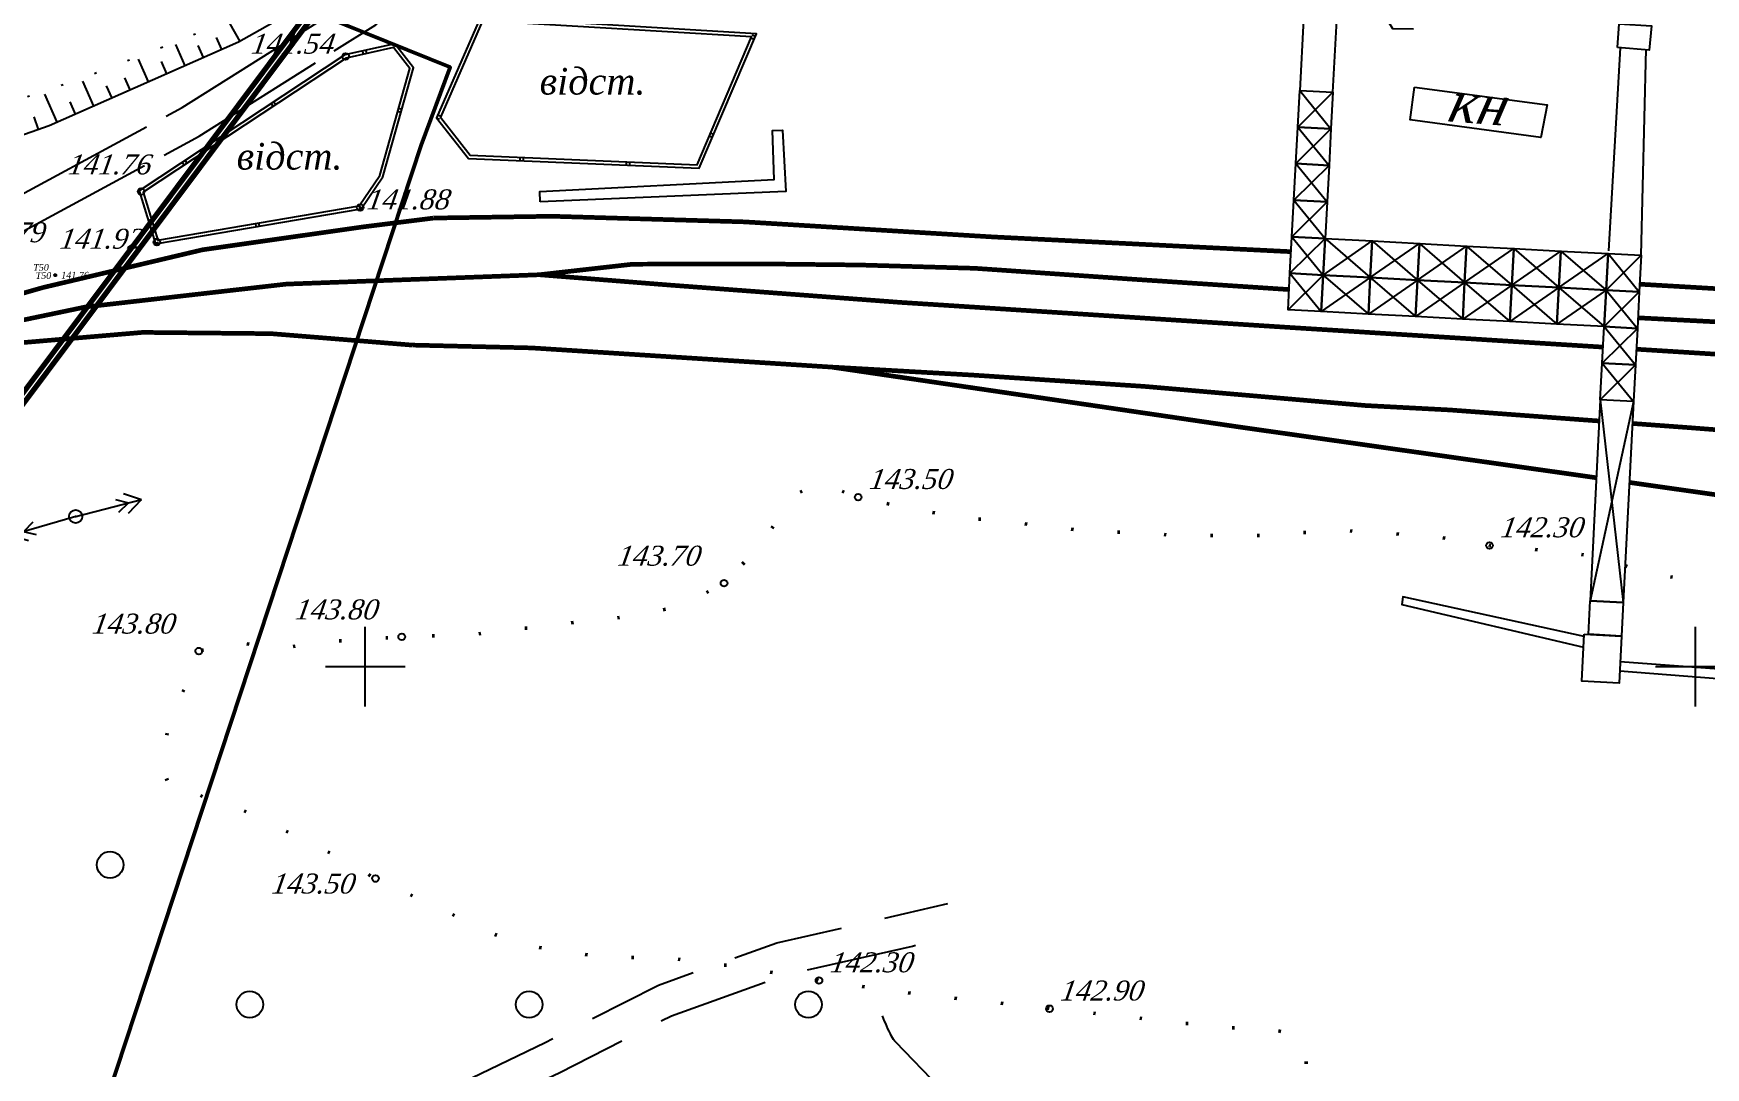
# Model space of a CAD drawing. Header units: millimetres. Extents: x 1400 to 4853, y -623 to 1865.
# Drawn here: x 3005.4 to 3080.8, y 1475.2 to 1521.9 of the extents above; entities that cross this region are included whole.
import ezdxf
from ezdxf.enums import TextEntityAlignment as Align

# ---------------------------------------------------------------- set-up
doc = ezdxf.new("R2010")
doc.units = ezdxf.units.MM
doc.set_wipeout_variables(frame=1)
for name, pattern in [('ADOT', [10, 0, -10]), ('ADOT1', [1.6, 0.1, -1.5]), ('AHIDDEN4', [7, 5, -2]), ('AHIDDEN5', [9, 8, -1])]:
    doc.linetypes.add(name, pattern=pattern)
for name, color, linetype in [('01_Завод', 7, 'Continuous'), ('01_Північ', 7, 'Continuous'), ('02_Горизонт_128', 7, 'Continuous'), ('CONT-MNR', 7, 'Continuous'), ('NOMERA', 7, 'Continuous'), ('авт_дор', 7, 'Continuous'), ('ВЫСОТЫ', 7, 'Continuous'), ('жел_дор', 7, 'Continuous'), ('кресты', 7, 'Continuous'), ('НАДЗЕМКА', 7, 'Continuous'), ('НОМЕРА', 7, 'Continuous'), ('ПИКЕТЫ', 7, 'Continuous'), ('РАСТИТ', 7, 'Continuous'), ('СІТУАЦІЯ', 7, 'Continuous'), ('ТОЧКИ', 7, 'Continuous')]:
    doc.layers.add(name, color=color, linetype=linetype)
doc.styles.add('russ', font='timesi.ttf')
doc.styles.add('universw', font='timesi.ttf', dxfattribs={"oblique": 10})

# ---------------------------------------------------------------- blocks, each defined once
blk = doc.blocks.new('A$C29341465')
at = {"color": 0, "linetype": 'ByBlock', "lineweight": -2}
for p, q in [((0.5, 1.2), (0, 1.2)), ((1.2, 2), (1.2, 2.5)), ((1.2, 0.5), (1.2, 0)), ((2, 1.2), (2.5, 1.2))]:
    blk.add_line(p, q, dxfattribs=at)
blk.add_circle((1.2, 1.2), 0.75, dxfattribs=at)
blk = doc.blocks.new('point_s')
at = {"color": 0, "xscale": 0.2, "yscale": 0.2, "zscale": 0.2}
blk.add_blockref('A$C29341465', (-0.25, -0.25), dxfattribs=at)
at = {"layer": 'NOMERA', "color": 1, "style": 'russ'}
blk.add_attdef('NN', text='', height=1, dxfattribs=at).set_placement((-2.16, 0.35), align=Align.BOTTOM_CENTER)
at = {"layer": 'ВЫСОТЫ', "color": 1, "style": 'russ'}
blk.add_attdef('H_VER', (0.88, -0.52), '', height=1, dxfattribs=at)
at = {"layer": 'ВЫСОТЫ', "color": 0, "style": 'russ'}
blk.add_attdef('H_ZEM', (1.19, -1.98), '', height=1, dxfattribs=at)
at = {"layer": 'НОМЕРА', "color": 1, "linetype": 'Continuous', "style": 'russ'}
blk.add_attdef('NAZV', text='', height=1, dxfattribs=at).set_placement((-0.62, -0.07), align=Align.MIDDLE_RIGHT)
at = {"layer": 'ТОЧКИ', "style": 'russ'}
for tag, p in [('T_ST--T_OR', (-0.02, -4.67)), ('H_ST-I-Z', (-0.02, -7.21)), ('S-G_UG-V_UG-V', (0.02, -9.54))]:
    blk.add_attdef(tag, text='', height=1, dxfattribs=at).set_placement(p, align=Align.CENTER)
blk = doc.blocks.new('108')
at = {"color": 0, "linetype": 'Continuous', "lineweight": 0}
blk.add_wipeout([(0.51, -0.12), (0.52, -0.06), (0.52, -0.01), (0.52, 0.05), (0.51, 0.1), (0.5, 0.15), (0.48, 0.2), (0.45, 0.25), (0.42, 0.3), (0.39, 0.34), (0.35, 0.38), (0.31, 0.42), (0.26, 0.45), (0.22, 0.47), (0.17, 0.49), (0.11, 0.51), (0.06, 0.52), (0.01, 0.52), (-0.05, 0.52), (-0.1, 0.51), (-0.15, 0.5), (-0.21, 0.48), (-0.25, 0.45), (-0.3, 0.42), (-0.34, 0.39), (-0.38, 0.35), (-0.42, 0.31), (-0.45, 0.26), (-0.47, 0.22), (-0.49, 0.17), (-0.51, 0.11), (-0.52, 0.06), (-0.52, 0.01), (-0.52, -0.05), (-0.51, -0.1), (-0.5, -0.15), (-0.48, -0.21), (-0.45, -0.25), (-0.42, -0.3), (-0.39, -0.34), (-0.35, -0.38), (-0.31, -0.42), (-0.27, -0.45), (-0.22, -0.47), (-0.17, -0.49), (-0.12, -0.51), (-0.06, -0.52), (-0.01, -0.52), (0.05, -0.52), (0.1, -0.51), (0.15, -0.5), (0.2, -0.48), (0.25, -0.45), (0.3, -0.42), (0.34, -0.39), (0.38, -0.35), (0.42, -0.31), (0.45, -0.27), (0.47, -0.22), (0.49, -0.17)], dxfattribs=at)
at = {"linetype": 'Continuous'}
h = blk.add_hatch(color=0, dxfattribs=at)
edge = h.paths.add_edge_path()
edge.add_arc((0, 0), 0.0196, 0, 360)
at = {"color": 0, "linetype": 'Continuous'}
for radius in [0.5, 0.0196]:
    blk.add_circle((0, 0), radius, dxfattribs=at)
blk = doc.blocks.new('115_3')
at = {"color": 0, "linetype": 'Continuous'}
for p, q in [((0, 0), (5.1, 0)), ((3.22, 0.49), (4.1, 0)), ((3.22, -0.49), (4.1, 0)), ((3.91, 0.76), (5.1, 0)), ((3.91, -0.76), (5.1, 0))]:
    blk.add_line(p, q, dxfattribs=at)
blk = doc.blocks.new('372')
blk.add_circle((0, 0), 1)
blk = doc.blocks.new('368')
at = {"color": 0, "linetype": 'Continuous'}
blk.add_blockref('372', (0, 0), dxfattribs=at)

msp = doc.modelspace()

# ---------------------------------------------------------------- linework, layer by layer
at = {"color": 7, "linetype": 'Continuous', "lineweight": 50, "flags": 128}
msp.add_lwpolyline([(3111.4729, 1602.8963), (3033.4199, 1556.4964, 0.1581167), (3032.1982, 1555.1057), (3017.5148, 1523.0295), (3024.1913, 1520.3385), (3022.8806, 1516.821), (3008.7078, 1473.7954)], format="xyb", dxfattribs=at)
at = {"layer": '01_Завод', "color": 250, "linetype": 'Continuous', "flags": 128}
for points in [[(3062.8954, 1529.0254), (3062.7241, 1523.2632), (3057.9708, 1523.3755), (3057.9926, 1522.6121), (3062.6835, 1522.5002), (3062.5127, 1519.2837)], [(3064.0106, 1519.2041), (3064.1831, 1522.4519), (3066.5418, 1522.3593), (3066.7018, 1522.0764), (3067.6507, 1522.0692)], [(3076.4524, 1512.0595), (3076.9837, 1521.2126)], [(3077.9204, 1511.856), (3078.1384, 1521.1505)], [(3062.5127, 1519.2837), (3064.0106, 1519.2041), (3063.923, 1517.5565), (3062.4252, 1517.636), (3062.5127, 1519.2837)], [(3064.0106, 1519.2041), (3062.4252, 1517.636)], [(3062.5127, 1519.2837), (3063.923, 1517.5565)], [(3028.2512, 1514.2723), (3028.2355, 1514.7259), (3038.814, 1515.2732), (3038.7358, 1517.4783), (3039.1896, 1517.494), (3039.3304, 1514.7259), (3028.2512, 1514.2723)], [(3062.4252, 1517.636), (3063.923, 1517.5565), (3063.8355, 1515.9088), (3062.3376, 1515.9883), (3062.4252, 1517.636)], [(3063.923, 1517.5565), (3062.3376, 1515.9883)], [(3062.4252, 1517.636), (3063.8355, 1515.9088)], [(3062.3376, 1515.9883), (3063.8355, 1515.9088), (3063.748, 1514.2611), (3062.2501, 1514.3407), (3062.3376, 1515.9883)], [(3063.8355, 1515.9088), (3062.2501, 1514.3407)], [(3062.3376, 1515.9883), (3063.748, 1514.2611)], [(3062.2501, 1514.3407), (3063.748, 1514.2611), (3063.6605, 1512.6134), (3062.1626, 1512.693), (3062.2501, 1514.3407)], [(3063.748, 1514.2611), (3062.1626, 1512.693)], [(3062.2501, 1514.3407), (3063.6605, 1512.6134)], [(3062.1626, 1512.693), (3063.6605, 1512.6134), (3063.573, 1510.9658), (3062.0751, 1511.0453), (3062.1626, 1512.693)], [(3063.6605, 1512.6134), (3062.0751, 1511.0453)], [(3062.1626, 1512.693), (3063.573, 1510.9658)], [(3063.6605, 1512.6134), (3065.7875, 1512.5004), (3065.7, 1510.8528), (3063.573, 1510.9658), (3063.6605, 1512.6134)], [(3063.573, 1510.9658), (3065.7875, 1512.5004)], [(3063.6605, 1512.6134), (3065.7, 1510.8528)], [(3065.7875, 1512.5004), (3067.9145, 1512.3875), (3067.827, 1510.7398), (3065.7, 1510.8528), (3065.7875, 1512.5004)], [(3065.7, 1510.8528), (3067.9145, 1512.3875)], [(3065.7875, 1512.5004), (3067.827, 1510.7398)], [(3067.9145, 1512.3875), (3070.0415, 1512.2745), (3069.954, 1510.6268), (3067.827, 1510.7398), (3067.9145, 1512.3875)], [(3067.9145, 1512.3875), (3069.954, 1510.6268)], [(3067.827, 1510.7398), (3070.0415, 1512.2745)], [(3070.0415, 1512.2745), (3072.1685, 1512.1615), (3072.081, 1510.5138), (3069.954, 1510.6268), (3070.0415, 1512.2745)], [(3069.954, 1510.6268), (3072.1685, 1512.1615)], [(3070.0415, 1512.2745), (3072.081, 1510.5138)], [(3072.1685, 1512.1615), (3074.2955, 1512.0485), (3074.208, 1510.4009), (3072.081, 1510.5138), (3072.1685, 1512.1615)], [(3072.081, 1510.5138), (3074.2955, 1512.0485)], [(3072.1685, 1512.1615), (3074.208, 1510.4009)], [(3074.2955, 1512.0485), (3076.4225, 1511.9356), (3076.335, 1510.2879), (3074.208, 1510.4009), (3074.2955, 1512.0485)], [(3074.208, 1510.4009), (3076.4225, 1511.9356)], [(3074.2955, 1512.0485), (3076.335, 1510.2879)], [(3076.4225, 1511.9356), (3077.9204, 1511.856), (3077.8329, 1510.2083), (3076.335, 1510.2879), (3076.4225, 1511.9356)], [(3077.9204, 1511.856), (3076.335, 1510.2879)], [(3076.4225, 1511.9356), (3077.8329, 1510.2083)], [(3062.0751, 1511.0453), (3063.573, 1510.9658), (3063.4855, 1509.3181), (3061.9876, 1509.3976), (3062.0751, 1511.0453)], [(3063.573, 1510.9658), (3061.9876, 1509.3976)], [(3062.0751, 1511.0453), (3063.4855, 1509.3181)], [(3063.573, 1510.9658), (3065.7, 1510.8528), (3065.6125, 1509.2051), (3063.4855, 1509.3181), (3063.573, 1510.9658)], [(3063.573, 1510.9658), (3065.6125, 1509.2051)], [(3065.7, 1510.8528), (3063.4855, 1509.3181)], [(3065.7, 1510.8528), (3067.827, 1510.7398), (3067.7395, 1509.0921), (3065.6125, 1509.2051), (3065.7, 1510.8528)], [(3067.827, 1510.7398), (3065.6125, 1509.2051)], [(3065.7, 1510.8528), (3067.7395, 1509.0921)], [(3067.827, 1510.7398), (3069.954, 1510.6268), (3069.8665, 1508.9791), (3067.7395, 1509.0921), (3067.827, 1510.7398)], [(3069.954, 1510.6268), (3067.7395, 1509.0921)], [(3067.827, 1510.7398), (3069.8665, 1508.9791)], [(3069.954, 1510.6268), (3072.081, 1510.5138), (3071.9935, 1508.8662), (3069.8665, 1508.9791), (3069.954, 1510.6268)], [(3072.081, 1510.5138), (3069.8665, 1508.9791)], [(3069.954, 1510.6268), (3071.9935, 1508.8662)], [(3072.081, 1510.5138), (3074.208, 1510.4009), (3074.1205, 1508.7532), (3071.9935, 1508.8662), (3072.081, 1510.5138)], [(3074.208, 1510.4009), (3071.9935, 1508.8662)], [(3072.081, 1510.5138), (3074.1205, 1508.7532)], [(3074.208, 1510.4009), (3076.335, 1510.2879), (3076.2475, 1508.6402), (3074.1205, 1508.7532), (3074.208, 1510.4009)], [(3076.335, 1510.2879), (3074.1205, 1508.7532)], [(3074.208, 1510.4009), (3076.2475, 1508.6402)], [(3076.335, 1510.2879), (3077.8329, 1510.2083), (3077.7454, 1508.5606), (3076.2475, 1508.6402), (3076.335, 1510.2879)], [(3077.8329, 1510.2083), (3076.2475, 1508.6402)], [(3076.335, 1510.2879), (3077.7454, 1508.5606)], [(3076.2475, 1508.6402), (3077.7454, 1508.5606), (3077.6578, 1506.913), (3076.1599, 1506.9925), (3076.2475, 1508.6402)], [(3076.2475, 1508.6402), (3077.6578, 1506.913)], [(3077.7454, 1508.5606), (3076.1599, 1506.9925)], [(3076.1599, 1506.9925), (3077.6578, 1506.913), (3077.5703, 1505.2653), (3076.0724, 1505.3448), (3076.1599, 1506.9925)], [(3077.6578, 1506.913), (3076.0724, 1505.3448)], [(3076.1599, 1506.9925), (3077.5703, 1505.2653)], [(3076.0724, 1505.3448), (3075.6138, 1496.2718)], [(3077.5703, 1505.2653), (3077.1117, 1496.1922), (3075.6138, 1496.2718)], [(3077.5703, 1505.2653), (3075.6138, 1496.2718)], [(3076.0724, 1505.3448), (3077.1117, 1496.1922)], [(3075.3471, 1494.6702), (3067.1638, 1496.4537), (3067.1207, 1496.1094), (3075.3222, 1494.1897)], [(3075.6138, 1496.2718), (3077.1117, 1496.1922), (3077.0343, 1494.6852), (3075.5364, 1494.7647), (3075.6138, 1496.2718)], [(3075.3525, 1494.7745), (3077.0343, 1494.6852), (3076.9212, 1492.5592), (3075.2425, 1492.6544), (3075.3525, 1494.7745)], [(3076.9735, 1493.5423), (3094.7957, 1492.2096), (3094.7672, 1491.7064), (3076.9498, 1493.0975)]]:
    msp.add_lwpolyline(points, dxfattribs=at)
msp.add_lwpolyline([(3076.8442, 1521.2224), (3076.9236, 1522.2972), (3078.3817, 1522.2035), (3078.2734, 1521.0998)], close=True, dxfattribs=at)
at = {"layer": '01_Завод', "color": 250, "linetype": 'Continuous'}
msp.add_lwpolyline([(3067.6885, 1519.4361), (3073.6731, 1518.6406), (3073.3909, 1517.1734), (3067.4943, 1517.9565)], close=True, dxfattribs=at)
at = {"layer": '01_Завод', "color": 250, "const_width": 0.21, "flags": 128}
for points in [[(3023.4556, 1513.5356), (3028.7823, 1513.6156), (3033.722, 1513.4717), (3037.4704, 1513.3625), (3048.6868, 1512.6827), (3060.5675, 1512.0949), (3062.1267, 1512.0177)], [(3022.9968, 1510.7853), (3028.2099, 1510.9782), (3032.4308, 1511.4541), (3038.3106, 1511.4667), (3042.6886, 1511.4176), (3047.8593, 1511.2683), (3054.9592, 1510.7781), (3059.2134, 1510.4968), (3062.036, 1510.3102)], [(3028.2099, 1510.9782), (3034.1303, 1510.5092), (3044.4848, 1509.7328), (3052.1165, 1509.2409), (3061.8609, 1508.6129), (3076.1983, 1507.7146)], [(3125.581, 1507.1285), (3119.8254, 1507.5522), (3109.0345, 1508.3269), (3093.344, 1509.5239), (3088.8704, 1509.8652), (3082.2718, 1510.294), (3077.8511, 1510.5523)], [(3077.7795, 1509.0353), (3081.1803, 1508.8607), (3085.707, 1508.6284), (3092.595, 1508.173), (3095.4637, 1507.9834), (3105.8288, 1507.3218), (3109.7396, 1507.0002), (3116.255, 1506.5937), (3120.71, 1506.3157), (3124.3903, 1505.8946), (3125.4833, 1505.8291)], [(3022.4805, 1507.8059), (3027.8646, 1507.6785), (3035.2895, 1507.2042), (3041.3895, 1506.8145), (3047.7909, 1506.452), (3055.5171, 1505.9419), (3065.4856, 1505.0802), (3069.3064, 1504.8793), (3075.0376, 1504.4556), (3076.0238, 1504.3827)], [(3077.6954, 1507.6208), (3081.2756, 1507.3965), (3099.5517, 1506.1309), (3118.5206, 1504.8981), (3125.378, 1504.4272)], [(3075.8945, 1501.8238), (3059.8023, 1504.1106), (3041.3895, 1506.8145)], [(3077.497, 1504.2738), (3080.1628, 1504.0767), (3091.6707, 1503.1803), (3116.4879, 1501.0183), (3124.6898, 1500.3963)], [(3142.8567, 1496.134), (3142.5992, 1496.1508), (3135.7502, 1496.5977), (3112.6762, 1498.0747), (3085.1874, 1500.5032), (3077.3857, 1501.6118)]]:
    msp.add_lwpolyline(points, dxfattribs=at)
at = {"layer": '01_Завод', "color": 250, "linetype": 'AHIDDEN4', "flags": 128}
for points in [[(2999.2909, 1461.8232), (3006.067, 1465.2291), (3018.2417, 1471.4456), (3028.473, 1476.3524), (3033.5832, 1478.946), (3038.9295, 1480.8535), (3044.7034, 1482.167), (3046.6426, 1482.6255)], [(3002.5604, 1461.407), (3006.7912, 1463.9147), (3018.9072, 1470.1012), (3029.1368, 1475.0071), (3034.177, 1477.5652), (3039.3494, 1479.4107), (3045.0423, 1480.7058), (3046.9878, 1481.1657)]]:
    msp.add_lwpolyline(points, dxfattribs=at)
at = {"layer": '01_Завод', "color": 250, "linetype": 'Continuous'}
for centre in [(3042.5988, 1500.9499), (3071.0766, 1498.7707), (3036.5441, 1497.0721), (3022.0059, 1494.6506), (3012.8483, 1494.0096), (3020.8267, 1483.7462), (3040.8291, 1479.1541), (3051.2234, 1477.8818)]:
    msp.add_circle(centre, 0.15, dxfattribs=at)
at = {"layer": '01_Північ', "linetype": 'ADOT', "lineweight": 50, "ltscale": 0.2, "flags": 128}
for points in [[(3011.423, 1488.1694), (3011.1736, 1489.0597), (3011.5656, 1490.9827), (3012.3851, 1492.692), (3012.8483, 1494.0096), (3014.4518, 1494.4013), (3016.5898, 1494.152), (3019.2622, 1494.4725), (3022.0059, 1494.6506), (3025.2485, 1494.7574), (3028.8118, 1495.1848), (3031.9831, 1495.5409), (3034.1211, 1495.9326), (3035.6176, 1496.5736), (3036.5441, 1497.0721), (3038.2019, 1498.756), (3039.5718, 1500.9073), (3040.69, 1501.6337), (3042.5988, 1500.9499), (3044.814, 1500.4458), (3047.1609, 1500.0512), (3049.7271, 1499.7882), (3052.4469, 1499.4813), (3055.9885, 1499.266), (3060.146, 1499.1835), (3064.2484, 1499.4586), (3068.5711, 1499.1835), (3071.0766, 1498.7707), (3075.0029, 1498.4233), (3075.7133, 1498.2388)], [(3077.1957, 1497.8539), (3078.9206, 1497.4059), (3081.6018, 1496.9797), (3082.8797, 1496.5153), (3084.3125, 1496.9797), (3086.0163, 1497.1345), (3088.9206, 1496.7088), (3093.1802, 1495.78), (3094.9416, 1496.042), (3099.0652, 1496.0658), (3101.0198, 1496.042), (3103.9755, 1496.0182), (3104.8574, 1496.0182), (3108.8128, 1496.2006), (3110.9634, 1496.4062), (3113.8037, 1495.8247), (3116.3181, 1495.4687), (3119.6687, 1495.4139), (3123.9427, 1494.9867), (3126.9516, 1494.8379), (3129.5815, 1494.6646), (3132.8183, 1494.4046), (3135.3174, 1494.053), (3135.6669, 1493.9832)], [(3136.6976, 1493.7771), (3137.8569, 1493.5454), (3141.3724, 1493.1681), (3143.7095, 1493.1478), (3147.6929, 1492.8228), (3152.9109, 1491.7969), (3157.503, 1490.3691), (3160.4624, 1489.8592), (3164.4236, 1488.4174), (3170.1683, 1486.8135), (3173.5602, 1485.9096), (3175.7964, 1485.1061), (3177.8316, 1484.9303), (3180.0678, 1484.5034), (3182.7498, 1483.7579), (3184.5476, 1482.7807), (3187.1654, 1480.8895), (3189.8148, 1478.683), (3192.1172, 1476.319), (3193.5085, 1474.4448), (3194.6695, 1472.8169), (3196.177, 1470.531), (3197.2916, 1468.2154), (3197.6179, 1466.5633), (3197.7267, 1464.2807), (3197.7919, 1462.3895), (3197.8766, 1461.2986), (3197.7127, 1459.3339), (3197.0301, 1456.1412), (3195.9186, 1452.3763), (3194.9975, 1449.5717), (3193.7578, 1447.1578), (3191.7154, 1444.9524), (3189.644, 1443.0516), (3188.79, 1442.4046), (3187.5047, 1441.8435), (3179.3345, 1442.4489), (3175.6262, 1442.8328), (3156.5938, 1444.8999), (3137.7138, 1446.965), (3135.7594, 1447.0928), (3135.7412, 1444.8293), (3135.7662, 1440.7639), (3135.4643, 1432.383), (3134.3853, 1430.6629), (3132.4586, 1429.0455), (3131.7393, 1427.8902), (3131.6622, 1426.6578), (3131.1721, 1423.0433), (3130.8173, 1420.8841), (3130.5916, 1419.3693), (3129.8822, 1418.4992), (3128.8825, 1417.5968), (3127.4958, 1417.0489), (3125.2062, 1417.1778), (3117.9167, 1417.9536), (3111.7636, 1418.52), (3109.4157, 1418.9246), (3107.3107, 1420.2191), (3104.9628, 1422.4442), (3102.4125, 1424.1838), (3097.5383, 1427.5906), (3093.8192, 1429.6756), (3092.8668, 1430.4462), (3088.0138, 1430.8995), (3081.9657, 1431.0496), (3080.146, 1431.335), (3079.1131, 1431.614), (3077.6055, 1431.7535), (3075.9863, 1431.8372), (3074.73, 1432.0883), (3072.4407, 1433.5391), (3070.4027, 1435.827), (3067.9233, 1439.6848), (3066.5245, 1443.2655), (3065.2965, 1446.7662), (3064.4031, 1449.8757), (3063.9329, 1453.8365), (3063.5648, 1457.1404), (3063.4307, 1461.357), (3063.3355, 1464.7825), (3063.2553, 1465.9364), (3063.0461, 1469.938), (3062.7772, 1472.7424), (3062.8037, 1474.4948), (3062.8037, 1475.5973), (3062.436, 1476.621), (3061.3591, 1476.936), (3058.9952, 1477.041), (3054.6876, 1477.5135), (3045.335, 1478.5244), (3040.8509, 1479.1505), (3036.9998, 1479.7955), (3033.7935, 1480.1937), (3031.1488, 1480.1937), (3028.3928, 1480.5983), (3026.4444, 1481.1175), (3020.8267, 1483.7462), (3018.179, 1485.2421), (3016.1524, 1486.1835), (3014.4112, 1487.0393), (3012.9839, 1487.4672), (3011.4256, 1488.1641)]]:
    msp.add_lwpolyline(points, dxfattribs=at)
at = {"layer": '02_Горизонт_128', "color": 0, "linetype": 'Continuous'}
for p, q in [((3014.7145, 1521.5038), (3014.2649, 1522.2963)), ((3013.892, 1521.1328), (3013.65, 1521.6818)), ((3010.5884, 1519.6761), (3010.1376, 1520.6985)), ((3012.2402, 1520.4044), (3011.8198, 1521.358)), ((3013.0661, 1520.7686), (3012.8241, 1521.3176)), ((3011.4143, 1520.0403), (3011.1723, 1520.5893)), ((3008.1107, 1518.5837), (3007.6144, 1519.7094)), ((3008.9366, 1518.9478), (3008.6945, 1519.4968)), ((3009.7625, 1519.312), (3009.5205, 1519.861)), ((3006.4589, 1517.8553), (3005.9014, 1519.1197)), ((3007.2848, 1518.2195), (3007.0427, 1518.7685)), ((3005.6186, 1517.5276), (3005.4196, 1518.0936))]:
    msp.add_line(p, q, dxfattribs=at)
at = {"layer": '02_Горизонт_128', "color": 0, "linetype": 'Continuous', "flags": 128}
msp.add_lwpolyline([(3019.425, 1524.1761), (3014.6484, 1521.4663), (3006.0977, 1517.6961), (2998.7264, 1515.1041)], dxfattribs=at)
at = {"layer": '02_Горизонт_128', "color": 7, "linetype": 'Continuous'}
msp.add_circle((3019.4743, 1520.8197), 0.15, dxfattribs=at)
at = {"layer": 'CONT-MNR', "color": 30, "linetype": 'Continuous', "flags": 128}
msp.add_lwpolyline([(3046.3019, 1474.2934), (3044.2902, 1476.3771, -0.0744957), (3044.1064, 1476.635, -0.0232287), (3043.6907, 1477.5562)], format="xyb", dxfattribs=at)
at = {"layer": 'жел_дор', "color": 7, "const_width": 0.21, "flags": 128}
for points in [[(2987.7567, 1504.4364), (2994.3372, 1506.3256), (3001.4304, 1508.2069), (3007.7397, 1509.5248), (3016.8022, 1510.5561), (3022.9968, 1510.7853)], [(2997.133, 1506.9462), (3004.9292, 1507.9205), (3010.3208, 1508.3788), (3016.1139, 1508.3215), (3022.4805, 1507.8059)]]:
    msp.add_lwpolyline(points, dxfattribs=at)
at = {"layer": 'кресты', "color": 3, "linetype": 'Continuous'}
for p, q in [((3020.3623, 1491.5067), (3020.3623, 1495.1067)), ((3080.3623, 1491.5067), (3080.3623, 1495.1067)), ((3018.5623, 1493.3067), (3022.1623, 1493.3067)), ((3078.5623, 1493.3067), (3082.1623, 1493.3067))]:
    msp.add_line(p, q, dxfattribs=at)
at = {"layer": 'ПИКЕТЫ', "color": 7, "linetype": 'Continuous'}
for centre in [(3010.2493, 1514.7357), (3020.1313, 1514.0127), (3010.9543, 1512.4527)]:
    msp.add_circle(centre, 0.15, dxfattribs=at)
at = {"layer": 'СІТУАЦІЯ', "color": 7, "linetype": 'Continuous'}
for p, q in [((3037.8925, 1521.5835), (3037.7544, 1521.642)), ((3037.9511, 1521.7215), (3037.813, 1521.7801)), ((3020.2369, 1521.0647), (3020.2692, 1520.9182)), ((3020.3834, 1521.097), (3020.4157, 1520.9505)), ((3016.1149, 1518.6939), (3016.1975, 1518.5687)), ((3016.2401, 1518.7765), (3016.3227, 1518.6513)), ((3022.01, 1518.4416), (3021.8656, 1518.4822)), ((3021.9695, 1518.2972), (3021.8251, 1518.3378)), ((3023.5776, 1518.0516), (3023.7151, 1517.9915)), ((3023.6378, 1518.189), (3023.7752, 1518.1289)), ((3036.0176, 1517.1648), (3035.8796, 1517.2234)), ((3036.0762, 1517.3028), (3035.9382, 1517.3614)), ((3027.3434, 1516.1229), (3027.3498, 1516.2728)), ((3027.4932, 1516.1165), (3027.4996, 1516.2664)), ((3012.1079, 1516.0513), (3012.1904, 1515.926)), ((3012.2331, 1516.1338), (3012.3157, 1516.0086)), ((3032.139, 1515.9181), (3032.1454, 1516.0679)), ((3032.2889, 1515.9117), (3032.2953, 1516.0615)), ((3020.0691, 1514.0546), (3020.1935, 1513.9707)), ((3020.1439, 1513.9387), (3020.1187, 1514.0866)), ((3015.4434, 1513.1397), (3015.4182, 1513.2876)), ((3015.5913, 1513.1648), (3015.5661, 1513.3127)), ((3010.8449, 1512.5526), (3010.9883, 1512.5969)), ((3010.8892, 1512.4093), (3011.0325, 1512.4535))]:
    msp.add_line(p, q, dxfattribs=at)
at = {"layer": 'СІТУАЦІЯ', "color": 7, "linetype": 'Continuous', "flags": 128}
for points in [[(3025.5615, 1522.5866), (3023.5816, 1518.0607), (3025.0195, 1516.2222), (3035.429, 1515.7775), (3038.0049, 1521.8482)], [(3025.657, 1522.4307), (3023.7549, 1518.0826), (3025.0951, 1516.3691), (3035.3316, 1515.9318), (3037.7837, 1521.7111)], [(3020.1755, 1513.9441), (3021.1542, 1515.3937), (3022.5358, 1520.314), (3021.6942, 1521.3861), (3019.4446, 1520.8899), (3010.161, 1514.7673), (3010.902, 1512.3677)], [(3020.0871, 1514.0812), (3021.0164, 1515.4576), (3022.3708, 1520.2813), (3021.6344, 1521.2193), (3019.504, 1520.7494), (3010.3376, 1514.704), (3011.0066, 1512.5376)]]:
    msp.add_lwpolyline(points, close=True, dxfattribs=at)

# ---------------------------------------------------------------- block references
at = {"color": 7, "linetype": 'Continuous', "xscale": 0.3, "yscale": 0.3, "zscale": 0.3}
msp.add_blockref('point_s', (3006.3823, 1510.9647), dxfattribs=at).add_auto_attribs({'NN': 'T50', 'H_VER': '141.76', 'NAZV': 'T50'})
at = {"layer": 'НАДЗЕМКА', "color": 7, "xscale": 0.6, "yscale": 0.6, "zscale": 0.6}
msp.add_blockref('108', (3007.2973, 1500.0777), dxfattribs=at)
at = {"layer": 'РАСТИТ', "color": 7, "linetype": 'Continuous', "xscale": 0.6, "yscale": 0.6, "zscale": 0.6}
for p in [(3008.8507, 1484.37), (3015.1507, 1478.07), (3027.7507, 1478.07), (3040.3507, 1478.07)]:
    msp.add_blockref('368', p, dxfattribs=at)

# ---------------------------------------------------------------- texts
at = {"color": 7, "linetype": 'Continuous', "style": 'russ'}
for p in [(3028.2277, 1519.1044), (3014.5589, 1515.721)]:
    msp.add_text('відст.', height=1.2, dxfattribs=at).set_placement(p)
at = {"layer": '01_Завод', "color": 250, "linetype": 'Continuous', "style": 'universw', "oblique": 10}
msp.add_text('кн', height=1.8, rotation=355.621426, dxfattribs=at).set_placement((3069.1207, 1517.9004))
for s, p in [('143.50', (3043.0686, 1501.3181)), ('142.30', (3071.5464, 1499.1389)), ('143.70', (3031.7047, 1497.8578)), ('143.80', (3017.1665, 1495.4362)), ('143.80', (3008.0089, 1494.7952)), ('143.50', (3016.1079, 1483.074)), ('142.30', (3041.299, 1479.5223)), ('142.90', (3051.6932, 1478.25))]:
    msp.add_text(s, height=0.9, dxfattribs=at).set_placement(p)
at = {"layer": '02_Горизонт_128', "color": 7, "linetype": 'Continuous', "style": 'universw', "oblique": 10}
msp.add_text('141.54', height=0.9, dxfattribs=at).set_placement((3015.1826, 1520.9477))
at = {"layer": 'ПИКЕТЫ', "color": 7, "linetype": 'Continuous', "style": 'universw', "oblique": 10}
for s, p in [('141.76', (3006.9273, 1515.5044)), ('141.88', (3020.3998, 1513.926)), ('141.79', (3002.1448, 1512.444)), ('141.92', (3006.5422, 1512.1518))]:
    msp.add_text(s, height=0.9, dxfattribs=at).set_placement(p)

# ---------------------------------------------------------------- next in the draw order: linework, layer by layer
at = {"color": 6, "linetype": 'Continuous', "lineweight": 60, "flags": 128}
msp.add_lwpolyline([(3144.4144, 1622.5005, 0.24, 0.24, 0), (3032.8199, 1555.7907, 0.24, 0.24, 0), (3018.8744, 1523.7908, 0.24, 0.24, 0), (2987.3207, 1481.6199, 0.24, 0.24, 0), (2991.6614, 1385.4672, 0.24, 0.24, 0), (2843.9613, 1431.7361, 0.24, 0.24, 0), (2695.2589, 1447.0788, 0.24, 0.24, 0), (2711.2688, 1628.8933, 0.24, 0.24, 0), (2712.5497, 1675.7396, 0, 0, 0), (2806.1021, 1678.0284, 0.24, 0.24, 0), (2909.7376, 1712.7799, 0.24, 0.24, 0), (2967.6908, 1719.2535, 0.24, 0.24, 0), (3085.4663, 1716.8193, 0.24, 0.24, 0), (3121.1623, 1734.8067, 0.24, 0.24, 0), (3144.4153, 1734.688, 0.24, 0.24, 0)], format="xyseb", dxfattribs=at)
at = {"color": 1, "linetype": 'Continuous', "lineweight": 211, "const_width": 0.24, "flags": 128}
msp.add_lwpolyline([(2712.8418, 1675.4467), (2806.1546, 1677.7296), (2909.8027, 1712.4853), (2967.7044, 1718.9532), (3084.808, 1716.5431), (3133.365, 1615.9104), (3032.5835, 1555.9992), (3018.6133, 1523.9427), (2987.0162, 1481.7136), (2991.3424, 1385.8815), (2844.0222, 1432.0314), (2695.5837, 1447.3469), (2711.5685, 1628.8761)], close=True, dxfattribs=at)
at = {"layer": '02_Горизонт_128', "color": 32, "linetype": 'ADOT1', "flags": 128}
msp.add_lwpolyline([(2794.2951, 1472.2495), (2794.2951, 1472.2495), (2797.219, 1473.8259), (2800.0501, 1474.104), (2805.1554, 1473.4086), (2811.3746, 1472.7595), (2816.4799, 1472.574), (2821.678, 1472.0177), (2826.3834, 1472.1103), (2831.6279, 1472.3885), (2833.4844, 1472.8521), (2835.9442, 1472.9912), (2839.5643, 1472.203), (2842.6275, 1471.0903), (2846.5369, 1470.3011), (2849.9713, 1469.6983), (2855.1694, 1469.4665), (2859.5048, 1469.7898), (2862.6144, 1470.4852), (2866.9771, 1470.6707), (2873.5676, 1470.1607), (2878.549, 1469.6581), (2881.6173, 1469.2932), (2883.6628, 1469.0378), (2888.9791, 1469.7055), (2893.8835, 1470.522), (2896.9779, 1470.522), (2899.7803, 1470.3471), (2903.1667, 1470.2304), (2906.6698, 1471.1636), (2910.7567, 1473.1466), (2913.0337, 1474.5464), (2918.0256, 1477.6376), (2921.2368, 1479.2707), (2924.448, 1480.8455), (2928.8852, 1482.1286), (2932.5051, 1483.1784), (2935.5995, 1484.1116), (2938.2268, 1485.1615), (2942.1835, 1487.76), (2948.2494, 1491.5822), (2951.8889, 1493.4467), (2953.942, 1494.2857), (2957.8808, 1493.7912), (2961.6947, 1495.6274), (2967.6772, 1499.3114), (2969.2396, 1500.6885), (2973.2373, 1502.846), (2977.6124, 1505.6643), (2978.8991, 1507.7759), (2980.0019, 1509.9333), (2981.8399, 1510.2546), (2984.2753, 1510.3923), (2986.7567, 1511.9531), (2993.7206, 1514.8334), (3000.2574, 1517.4014), (3007.5286, 1519.8226), (3012.0823, 1521.5835), (3018.5764, 1524.3111), (3019.4237, 1524.1368)], dxfattribs=at)
at = {"layer": '02_Горизонт_128', "color": 250, "linetype": 'ADOT1', "flags": 128}
msp.add_lwpolyline([(2794.2951, 1472.2495), (2794.2951, 1472.2495), (2797.219, 1473.8259), (2800.0501, 1474.104), (2805.1554, 1473.4086), (2811.3746, 1472.7595), (2816.4799, 1472.574), (2821.678, 1472.0177), (2826.3834, 1472.1103), (2831.6279, 1472.3885), (2833.4844, 1472.8521), (2835.9442, 1472.9912), (2839.5643, 1472.203), (2842.6275, 1471.0903), (2846.5369, 1470.3011), (2849.9713, 1469.6983), (2855.1694, 1469.4665), (2859.5048, 1469.7898), (2862.6144, 1470.4852), (2866.9771, 1470.6707), (2873.5676, 1470.1607), (2878.549, 1469.6581), (2881.6173, 1469.2932), (2883.6628, 1469.0378), (2888.9791, 1469.7055), (2893.8835, 1470.522), (2896.9779, 1470.522), (2899.7803, 1470.3471), (2903.1667, 1470.2304), (2906.6698, 1471.1636), (2910.7567, 1473.1466), (2913.0337, 1474.5464), (2918.0256, 1477.6376), (2921.2368, 1479.2707), (2924.448, 1480.8455), (2928.8852, 1482.1286), (2932.5051, 1483.1784), (2935.5995, 1484.1116), (2938.2268, 1485.1615), (2942.1835, 1487.76), (2948.2494, 1491.5822), (2951.8889, 1493.4467), (2953.942, 1494.2857), (2957.8808, 1493.7912), (2961.6947, 1495.6274), (2967.6772, 1499.3114), (2969.2396, 1500.6885), (2973.2373, 1502.846), (2977.6124, 1505.6643), (2978.8991, 1507.7759), (2980.0019, 1509.9333), (2981.8399, 1510.2546), (2984.2753, 1510.3923), (2986.7567, 1511.9531), (2993.7206, 1514.8334), (3000.2574, 1517.4014), (3007.5286, 1519.8226), (3012.0823, 1521.5835), (3018.5764, 1524.3111), (3019.4237, 1524.1368)], dxfattribs=at)
at = {"layer": 'авт_дор', "color": 7, "linetype": 'AHIDDEN5', "flags": 128}
for points in [[(2892.2517, 1457.9665), (2895.6968, 1457.4939), (2898.5727, 1457.4152), (2900.7121, 1457.8942), (2914.0019, 1464.489), (2923.4509, 1469.2085), (2931.9573, 1471.3369), (2939.83, 1474.6169), (2956.392, 1482.2753), (2974.8211, 1489.321), (2983.532, 1493.0127), (2984.3694, 1494.0693), (2984.5048, 1494.8135), (2981.7604, 1502.3526), (2982.0293, 1504.192), (2983.1432, 1506.7562), (2986.1388, 1507.8676), (3002.4642, 1513.3136), (3012.1068, 1518.5218), (3019.9342, 1523.4513), (3022.2031, 1525.4254), (3022.9708, 1528.0028), (3027.1853, 1537.0682), (3030.4656, 1551.0156), (3037.5315, 1573.0076), (3039.3433, 1579.768), (3045.1006, 1595.8472), (3053.6617, 1620.1195), (3055.0614, 1624.3746)], [(2892.0478, 1456.4805), (2895.5739, 1455.9967), (2898.7183, 1455.9107), (2901.2166, 1456.47), (2914.6704, 1463.1462), (2923.9742, 1467.7932), (2932.4304, 1469.909), (2940.4334, 1473.2433), (2956.9753, 1480.8924), (2975.3818, 1487.9295), (2984.4698, 1491.781), (2985.778, 1493.4316), (2986.0533, 1494.9447), (2983.2994, 1502.5101), (2983.4846, 1503.7775), (2984.2643, 1505.5722), (2986.6371, 1506.4526), (3003.0624, 1511.9319), (3012.8637, 1517.2259), (3020.8315, 1522.2437), (3023.5163, 1524.5797), (3024.3772, 1527.4697), (3028.6102, 1536.5752), (3031.912, 1550.6139), (3038.9709, 1572.5838), (3040.7763, 1579.3203), (3046.514, 1595.3449), (3055.079, 1619.628), (3056.5068, 1623.6618)]]:
    msp.add_lwpolyline(points, dxfattribs=at)
at = {"layer": 'жел_дор', "color": 7, "const_width": 0.21, "flags": 128}
msp.add_lwpolyline([(2904.1117, 1462.4978), (2933.0344, 1477.6516), (2945.9356, 1484.5437), (2960.6151, 1492.3989), (2970.5537, 1497.4783), (2978.244, 1500.8916), (2988.0652, 1504.678), (2996.0316, 1507.6233), (3005.8292, 1510.4026), (3013.0166, 1512.1031), (3020.2436, 1513.1345), (3023.4556, 1513.5356)], dxfattribs=at)

# ---------------------------------------------------------------- next in the draw order: block references
at = {"layer": 'НАДЗЕМКА', "color": 7}
for xscale, yscale, zscale, rotation in [(0.5999999999999999, 0.5999999999999999, 0.5999999999999999, 14.51909999999999), (0.6000000000000001, 0.6000000000000001, 0.6000000000000001, 196.3535)]:
    msp.add_blockref('115_3', (3007.2973, 1500.0777), dxfattribs=dict(at, xscale=xscale, yscale=yscale, zscale=zscale, rotation=rotation))

doc.saveas('drawing.dxf')
